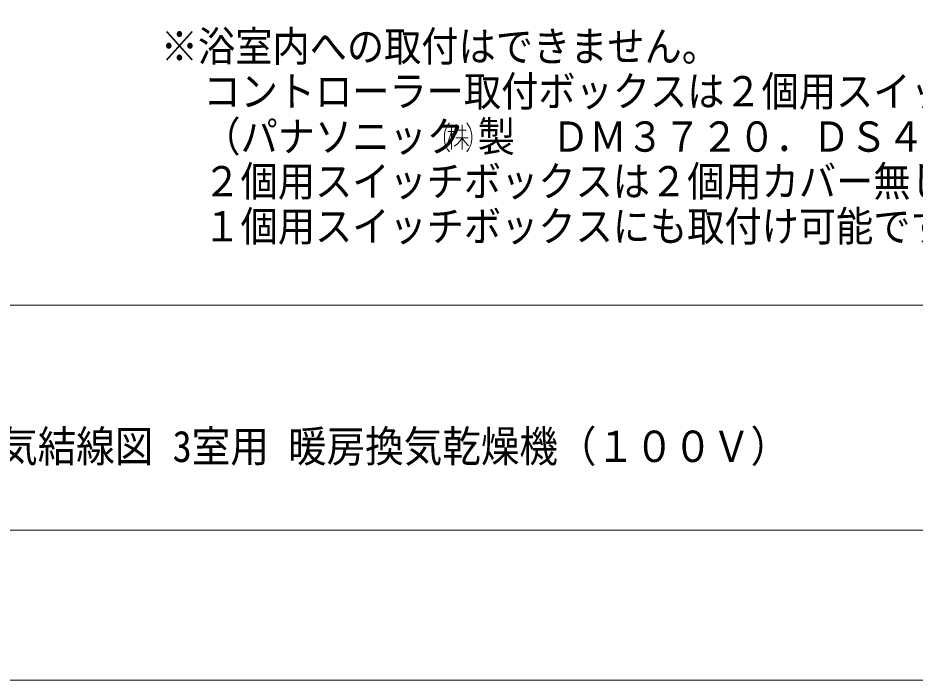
# Model space of a CAD drawing. Units: millimetres on the paper. Extents: x -305 to 305, y -152 to 152.
# Drawn here: x -166.9 to -107.2, y -148.5 to -104.4 of the extents above; entities that cross this region are included whole.
import ezdxf
from ezdxf.enums import TextEntityAlignment as Align

# ---------------------------------------------------------------- set-up
doc = ezdxf.new("R2010")
doc.units = ezdxf.units.MM
for name, color, linetype, lineweight in [('0-0_PV', 7, 'Continuous', 9), ('0-1_0', 7, 'Continuous', 9), ('0-4_1図面枠', 7, 'Continuous', 9), ('0-5_図面枠', 3, 'Continuous', 9), ('0-6_DEFPOINTS', 7, 'Continuous', 9)]:
    doc.layers.add(name, color=color, linetype=linetype, lineweight=lineweight)
doc.styles.add('ＭＳ ゴシック', font='')
doc.styles.get('ＭＳ ゴシック').set_extended_font_data('MS Gothic')

# ---------------------------------------------------------------- blocks, each defined once
blk = doc.blocks.new('KST878A')
at = {"layer": '0-1_0'}
for p, q in [((-0.1434, -0.3265), (-0.1434, 0.454)), ((-0.0239, 0.1513), (0.0398, 0.2867)), ((0.1593, -0.3265), (0.1593, 0.454)), ((-0.2469, 0.2469), (-0.0398, 0.2469)), ((-0.1434, 0.2071), (-0.0558, 0.0717)), ((-0.0159, 0.0478), (0.3345, 0.0478))]:
    blk.add_line(p, q, dxfattribs=at)
for points in [[(-0.2071, -0.3982), (-0.2708, -0.3027), (-0.3106, -0.223), (-0.3345, -0.1354), (-0.3504, 0), (-0.3504, 0.1274), (-0.3345, 0.2469), (-0.3027, 0.3504), (-0.2628, 0.4381), (-0.2071, 0.5177)], [(0.2788, 0.2867), (0.0398, 0.2867), (0.0717, 0.3982)], [(0.2947, -0.3982), (0.3584, -0.3027), (0.3982, -0.223), (0.4221, -0.1354), (0.4381, 0), (0.4381, 0.1274), (0.4221, 0.2469), (0.3903, 0.3504), (0.3504, 0.4381), (0.2947, 0.5177)], [(-0.1434, 0.231), (-0.1991, 0.0398), (-0.2549, -0.1195)], [(-0.0717, -0.223), (0.0239, -0.1434), (0.0956, -0.0637), (0.1593, 0.0319), (0.2469, -0.0956), (0.3504, -0.215)]]:
    blk.add_lwpolyline(points, dxfattribs=at)

msp = doc.modelspace()

# ---------------------------------------------------------------- linework, layer by layer
at = {"layer": '0-5_図面枠'}
msp.add_line((-291.017, -123.498), (108.983, -123.498), dxfattribs=at)
msp.add_lwpolyline([(-291.017, -138.498), (108.983, -138.498), (108.983, 138.502), (-291.017, 138.502)], close=True, dxfattribs=at)
at = {"layer": '0-6_DEFPOINTS'}
msp.add_line((118.983, -148.498), (-301.017, -148.498), dxfattribs=at)

# ---------------------------------------------------------------- block references
at = {"layer": '0-0_PV', "xscale": 2.306358, "yscale": 2.1}
msp.add_blockref('KST878A', (-137.722, -112.443), dxfattribs=at)

# ---------------------------------------------------------------- texts
at = {"layer": '0-0_PV', "style": 'ＭＳ ゴシック', "width": 0.9}
for s, p in [('※浴室内への取付はできません。', (-157.425, -107.865)), ('\u3000コントローラー取付ボックスは２個用スイッチボックス（ＪＩＳ\u3000Ｃ８３４０）を手配願います。', (-157.067, -110.86)), ('\u3000（パナソニック', (-157.067, -113.882)), ('製\u3000ＤＭ３７２０．ＤＳ４９１２）', (-136.31, -113.882)), ('\u3000２個用スイッチボックスは２個用カバー無し、２個用カバー付いずれにも取付けできます。', (-157.067, -116.86)), ('\u3000１個用スイッチボックスにも取付け可能です。', (-157.067, -119.86))]:
    msp.add_text(s, height=2.02, dxfattribs=at).set_placement(p, align=Align.BOTTOM_LEFT)
at = {"layer": '0-4_1図面枠', "style": 'ＭＳ ゴシック', "width": 0.9}
msp.add_text('ノウム 集合 電気結線図 3室用 暖房換気乾燥機（１００Ｖ）', height=2.092, dxfattribs=at).set_placement((-186.165, -134.59), align=Align.BOTTOM_LEFT)

doc.saveas('drawing.dxf')
